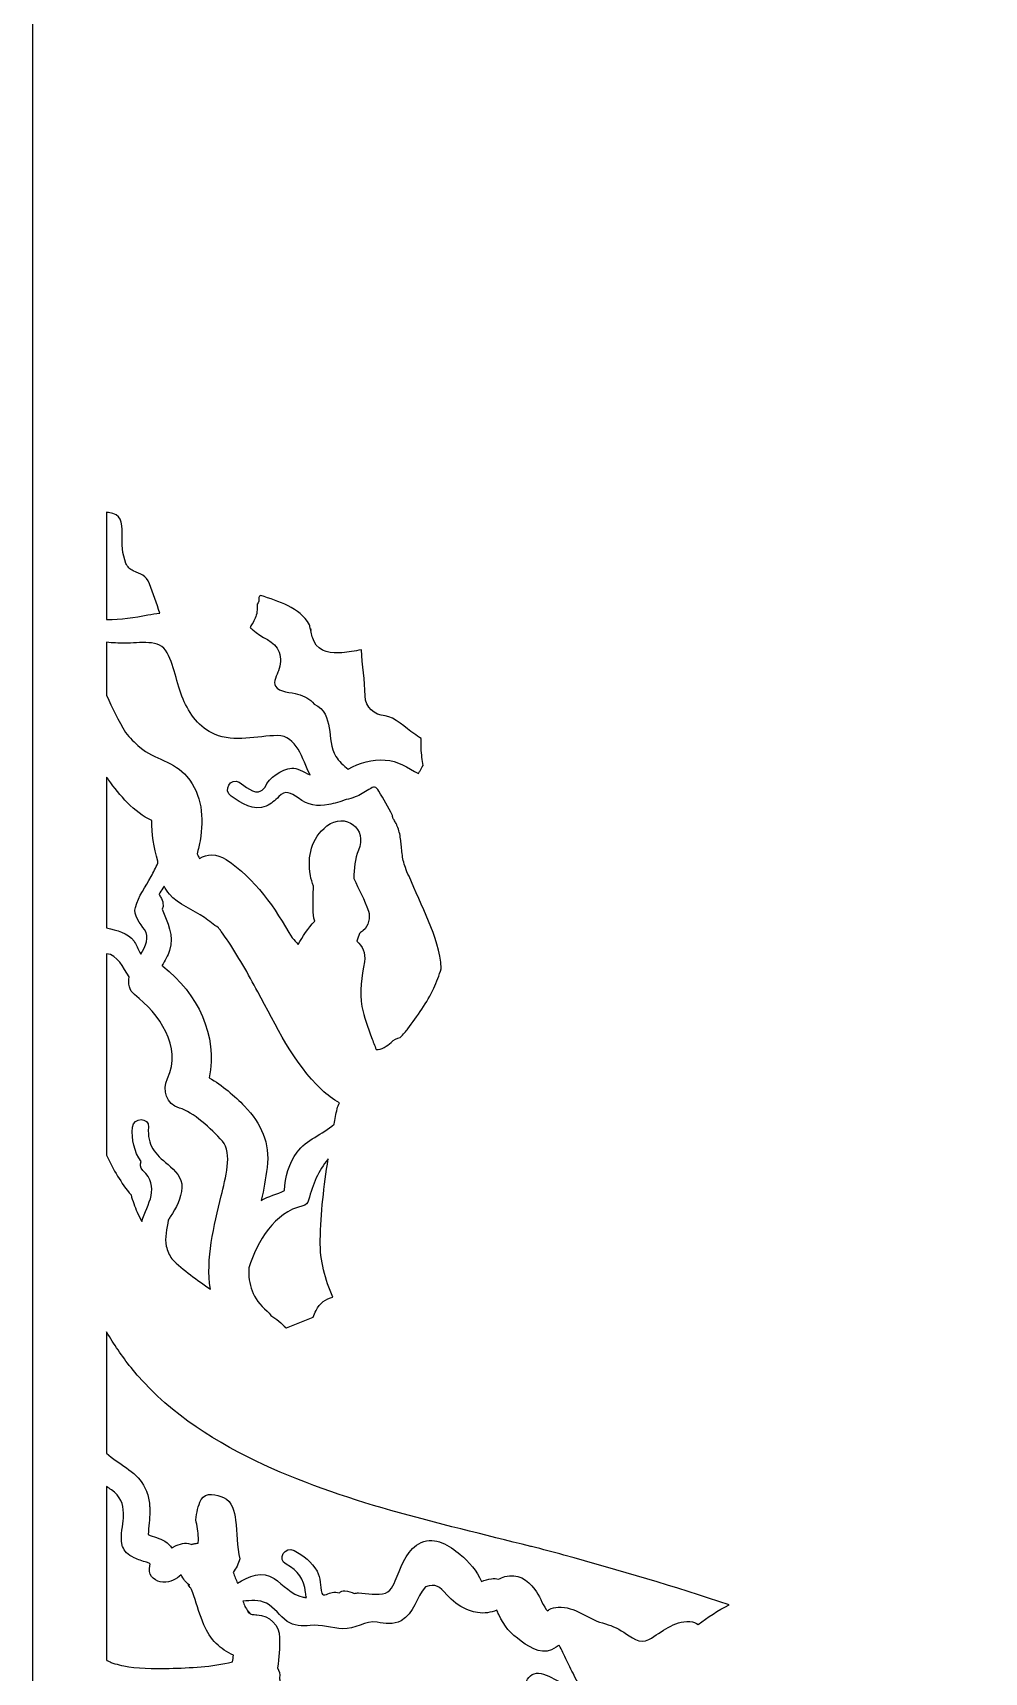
# Model space of a CAD drawing. Header units: centimetres. Extents: x -11 to 11, y -68 to 67.
# Drawn here: x -11.25 to -1.83, y 20.88 to 37.11 of the extents above; entities that cross this region are included whole.
import ezdxf

# ---------------------------------------------------------------- set-up
doc = ezdxf.new("R2010")
doc.units = ezdxf.units.CM
doc.header["$MEASUREMENT"] = 0
doc.layers.add('Layer 1', color=7, linetype='Continuous')

msp = doc.modelspace()

# ---------------------------------------------------------------- linework, layer by layer
at = {"layer": 'Layer 1', "color": 250}
for points, knots in [([(11.23119, 67.4996), (11.23119, 67.4996), (11.23119, 67.49999), (11.23119, 67.49999), (11.23119, 67.49999), (11.23119, 67.49999), (-11.25, 67.49999), (-11.25, 67.49999), (-11.25, 67.49999), (-11.25, 67.49999), (-11.25, 22.82991), (-11.25, 22.82991), (-11.25, 22.82991), (-11.25, 22.82991), (-11.25, 22.65116), (-11.25, 22.65116), (-11.25, 22.65116), (-11.25, 22.65116), (-11.25, 22.52506), (-11.25, 22.52506), (-11.25, 22.52506), (-11.25, 22.52506), (-11.25, 22.52284), (-11.25, 22.52284), (-11.25, 22.52284), (-11.25, 22.52284), (-11.25, 22.23765), (-11.25, 22.23765), (-11.25, 22.23765), (-11.25, 22.23765), (-11.25, 22.12359), (-11.25, 22.12359), (-11.25, 22.12359), (-11.25, 22.12359), (-11.25, -22.12435), (-11.25, -22.12435), (-11.25, -22.12435), (-11.25, -22.12435), (-11.25, -22.6495), (-11.25, -22.6495), (-11.25, -22.6495), (-11.25, -22.6495), (-11.25, -66.75004), (-11.25, -66.75004), (-11.25, -66.75004), (-11.25, -66.75004), (-11.25, -67.47622), (-11.25, -67.47622), (-11.25, -67.47622), (-11.25, -67.47622), (-11.25, -67.50001), (-11.25, -67.50001), (-11.25, -67.50001), (-11.25, -67.50001), (-5.83652, -67.5), (-5.83652, -67.5), (-5.83652, -67.5), (-5.83652, -67.5), (2.7491, -67.5), (2.7491, -67.5), (2.7491, -67.5), (2.7491, -67.5), (10.49996, -67.5), (10.49996, -67.5), (10.49996, -67.5), (10.49996, -67.5), (11.24998, -67.5), (11.24998, -67.5), (11.24998, -67.5), (11.24998, -67.5), (11.24998, -66.74999), (11.24998, -66.74999), (11.24998, -66.74999), (11.24998, -66.74999), (11.24998, -63.63576), (11.24998, -63.63576), (11.24998, -63.63576), (11.24998, -63.63576), (11.24998, -58.95271), (11.24998, -58.95271), (11.24998, -58.95271), (11.24998, -58.95271), (11.24998, -53.97423), (11.24998, -53.97423), (11.24998, -53.97423), (11.24998, -53.97423), (11.24998, -41.44171), (11.24998, -41.44171), (11.24998, -41.44171), (11.24998, -41.44171), (11.24998, -33.33805), (11.24998, -33.33805), (11.24998, -33.33805), (11.24998, -33.33805), (11.24998, -30.2047), (11.24998, -30.2047), (11.24998, -30.2047), (11.24998, -30.2047), (11.24998, -22.12427), (11.24998, -22.12427), (11.24998, -22.12427), (11.24998, -22.12427), (11.2499, -22.12428), (11.2499, -22.12428), (11.2499, -22.12428), (11.2499, -22.12428), (11.2499, -19.54332), (11.2499, -19.54332), (11.2499, -19.54332), (11.2499, -19.54332), (11.2499, -15.65183), (11.2499, -15.65183), (11.2499, -15.65183), (11.2499, -15.65183), (11.2499, -6.73389), (11.2499, -6.73389), (11.2499, -6.73389), (11.2499, -6.73389), (11.2499, -6.44555), (11.2499, -6.44555), (11.2499, -6.44555), (11.2499, -6.44555), (11.2499, 0.06511), (11.2499, 0.06511), (11.2499, 0.06511), (11.2499, 0.06511), (11.2499, 7.2826), (11.2499, 7.2826), (11.2499, 7.2826), (11.2499, 7.2826), (11.2499, 10.16764), (11.2499, 10.16764), (11.2499, 10.16764), (11.2499, 10.16764), (11.2499, 15.55805), (11.2499, 15.55805), (11.2499, 15.55805), (11.2499, 15.55805), (11.2499, 22.12395), (11.2499, 22.12395), (11.2499, 22.12395), (11.2499, 22.12395), (11.24998, 22.12395), (11.24998, 22.12395), (11.24998, 22.12395), (11.24998, 22.12395), (11.24998, 44.14271), (11.24998, 44.14271), (11.24998, 44.14271), (11.24998, 44.14271), (11.24998, 45.16697), (11.24998, 45.16697), (11.24998, 45.16697), (11.24998, 45.16697), (11.24998, 49.99241), (11.24998, 49.99241), (11.24998, 49.99241), (11.24998, 49.99241), (11.24998, 50.19312), (11.24998, 50.19312), (11.24998, 50.19312), (11.24998, 50.19312), (11.24998, 51.96308), (11.24998, 51.96308), (11.24998, 51.96308), (11.24998, 51.96308), (11.24998, 52.07288), (11.24998, 52.07288), (11.24998, 52.07288), (11.24998, 52.07288), (11.24998, 52.74908), (11.24998, 52.74908), (11.24998, 52.74908), (11.24998, 52.74908), (11.24998, 52.93143), (11.24998, 52.93143), (11.24998, 52.93143), (11.24998, 52.93143), (11.24998, 67.4996), (11.24998, 67.4996), (11.24998, 67.4996), (11.24998, 67.4996), (11.23119, 67.4996), (11.23119, 67.4996)], [0, 0, 0, 0, 0.0212766, 0.0212766, 0.0212766, 0.0212766, 0.04255319, 0.04255319, 0.04255319, 0.04255319, 0.06382979, 0.06382979, 0.06382979, 0.06382979, 0.08510638, 0.08510638, 0.08510638, 0.08510638, 0.10638298, 0.10638298, 0.10638298, 0.10638298, 0.12765957, 0.12765957, 0.12765957, 0.12765957, 0.14893617, 0.14893617, 0.14893617, 0.14893617, 0.17021277, 0.17021277, 0.17021277, 0.17021277, 0.19148936, 0.19148936, 0.19148936, 0.19148936, 0.21276596, 0.21276596, 0.21276596, 0.21276596, 0.23404255, 0.23404255, 0.23404255, 0.23404255, 0.25531915, 0.25531915, 0.25531915, 0.25531915, 0.27659574, 0.27659574, 0.27659574, 0.27659574, 0.29787234, 0.29787234, 0.29787234, 0.29787234, 0.31914894, 0.31914894, 0.31914894, 0.31914894, 0.34042553, 0.34042553, 0.34042553, 0.34042553, 0.36170213, 0.36170213, 0.36170213, 0.36170213, 0.38297872, 0.38297872, 0.38297872, 0.38297872, 0.40425532, 0.40425532, 0.40425532, 0.40425532, 0.42553191, 0.42553191, 0.42553191, 0.42553191, 0.44680851, 0.44680851, 0.44680851, 0.44680851, 0.46808511, 0.46808511, 0.46808511, 0.46808511, 0.4893617, 0.4893617, 0.4893617, 0.4893617, 0.5106383, 0.5106383, 0.5106383, 0.5106383, 0.53191489, 0.53191489, 0.53191489, 0.53191489, 0.55319149, 0.55319149, 0.55319149, 0.55319149, 0.57446809, 0.57446809, 0.57446809, 0.57446809, 0.59574468, 0.59574468, 0.59574468, 0.59574468, 0.61702128, 0.61702128, 0.61702128, 0.61702128, 0.63829787, 0.63829787, 0.63829787, 0.63829787, 0.65957447, 0.65957447, 0.65957447, 0.65957447, 0.68085106, 0.68085106, 0.68085106, 0.68085106, 0.70212766, 0.70212766, 0.70212766, 0.70212766, 0.72340426, 0.72340426, 0.72340426, 0.72340426, 0.74468085, 0.74468085, 0.74468085, 0.74468085, 0.76595745, 0.76595745, 0.76595745, 0.76595745, 0.78723404, 0.78723404, 0.78723404, 0.78723404, 0.80851064, 0.80851064, 0.80851064, 0.80851064, 0.82978723, 0.82978723, 0.82978723, 0.82978723, 0.85106383, 0.85106383, 0.85106383, 0.85106383, 0.87234043, 0.87234043, 0.87234043, 0.87234043, 0.89361702, 0.89361702, 0.89361702, 0.89361702, 0.91489362, 0.91489362, 0.91489362, 0.91489362, 0.93617021, 0.93617021, 0.93617021, 0.93617021, 0.95744681, 0.95744681, 0.95744681, 0.95744681, 1, 1, 1, 1]), ([(-10.32693, 31.85747), (-10.31262, 31.8227), (-10.28875, 31.79865), (-10.25478, 31.78291), (-10.25478, 31.78291), (-10.17755, 31.7469), (-10.1295, 31.74555), (-10.09391, 31.65448), (-10.09391, 31.65448), (-10.05748, 31.56135), (-10.0234, 31.4625), (-9.99302, 31.3637), (-9.99302, 31.3637), (-10.03202, 31.36169), (-10.07179, 31.35455), (-10.10997, 31.34663), (-10.10997, 31.34663), (-10.24112, 31.31951), (-10.38069, 31.3043), (-10.51473, 31.30152), (-10.51473, 31.30152), (-10.51616, 31.30147), (-10.51743, 31.3012), (-10.51875, 31.30115), (-10.51875, 31.30115), (-10.51875, 31.30115), (-10.51875, 32.36298), (-10.51875, 32.36298), (-10.51875, 32.36298), (-10.51338, 32.36145), (-10.50761, 32.36036), (-10.5015, 32.35988), (-10.5015, 32.35988), (-10.36968, 32.3494), (-10.36484, 32.26458), (-10.36582, 32.15223), (-10.36582, 32.15223), (-10.36669, 32.04869), (-10.36685, 31.9546), (-10.32693, 31.85747)], [0, 0, 0, 0, 0.09090909, 0.09090909, 0.09090909, 0.09090909, 0.18181818, 0.18181818, 0.18181818, 0.18181818, 0.27272727, 0.27272727, 0.27272727, 0.27272727, 0.36363636, 0.36363636, 0.36363636, 0.36363636, 0.45454545, 0.45454545, 0.45454545, 0.45454545, 0.54545455, 0.54545455, 0.54545455, 0.54545455, 0.63636364, 0.63636364, 0.63636364, 0.63636364, 0.72727273, 0.72727273, 0.72727273, 0.72727273, 0.81818182, 0.81818182, 0.81818182, 0.81818182, 1, 1, 1, 1]), ([(-9.01285, 31.52105), (-9.00756, 31.52962), (-9.00039, 31.5364), (-8.99073, 31.54036), (-8.99073, 31.54036), (-8.81753, 31.47736), (-8.60764, 31.42471), (-8.51086, 31.2504), (-8.51086, 31.2504), (-8.5043, 31.23857), (-8.49115, 31.15274), (-8.49856, 31.21211), (-8.49856, 31.21211), (-8.49173, 31.15745), (-8.48663, 31.13321), (-8.46353, 31.08241), (-8.46353, 31.08241), (-8.41667, 30.97933), (-8.28597, 30.96277), (-8.1882, 30.97279), (-8.1882, 30.97279), (-8.12481, 30.97935), (-8.06038, 30.98933), (-7.9959, 31.00237), (-7.9959, 31.00237), (-7.98762, 30.84978), (-7.96145, 30.69865), (-7.95851, 30.5457), (-7.95851, 30.5457), (-7.95629, 30.43071), (-7.8695, 30.35628), (-7.76007, 30.34726), (-7.76007, 30.34726), (-7.6713, 30.33996), (-7.54869, 30.2233), (-7.47514, 30.17163), (-7.47514, 30.17163), (-7.45154, 30.15507), (-7.42786, 30.13906), (-7.4045, 30.12258), (-7.4045, 30.12258), (-7.40336, 30.06061), (-7.40606, 29.99852), (-7.39582, 29.93732), (-7.39582, 29.93732), (-7.39119, 29.90983), (-7.38756, 29.88234), (-7.38484, 29.8549), (-7.38484, 29.8549), (-7.39511, 29.8377), (-7.40529, 29.82042), (-7.41537, 29.80312), (-7.41537, 29.80312), (-7.42048, 29.79434), (-7.42519, 29.78534), (-7.43024, 29.77645), (-7.43024, 29.77645), (-7.53679, 29.83225), (-7.63717, 29.90379), (-7.76152, 29.91025), (-7.76152, 29.91025), (-7.88336, 29.9166), (-8.01949, 29.88644), (-8.12564, 29.8196), (-8.12564, 29.8196), (-8.17157, 29.8518), (-8.22322, 29.903), (-8.24785, 29.94456), (-8.24785, 29.94456), (-8.34792, 30.11366), (-8.25544, 30.36419), (-8.46304, 30.46293), (-8.46304, 30.46293), (-8.50394, 30.51659), (-8.56136, 30.54437), (-8.6274, 30.56392), (-8.6274, 30.56392), (-8.6904, 30.58255), (-8.80827, 30.58104), (-8.84785, 30.64165), (-8.84785, 30.64165), (-8.87378, 30.68144), (-8.83097, 30.75804), (-8.817, 30.79476), (-8.817, 30.79476), (-8.79329, 30.85673), (-8.79112, 30.91605), (-8.81094, 30.97857), (-8.81094, 30.97857), (-8.84721, 31.09306), (-8.99432, 31.12089), (-9.06949, 31.19881), (-9.06949, 31.19881), (-9.07872, 31.20836), (-9.08867, 31.21469), (-9.09875, 31.2185), (-9.09875, 31.2185), (-9.09423, 31.23064), (-9.08745, 31.24387), (-9.07798, 31.25829), (-9.07798, 31.25829), (-9.052, 31.29777), (-9.03604, 31.33224), (-9.02991, 31.37984), (-9.02991, 31.37984), (-9.02756, 31.39818), (-9.02898, 31.42516), (-9.02798, 31.45204), (-9.02798, 31.45204), (-9.01414, 31.47139), (-9.00742, 31.49634), (-9.01285, 31.52105)], [0, 0, 0, 0, 0.03448276, 0.03448276, 0.03448276, 0.03448276, 0.06896552, 0.06896552, 0.06896552, 0.06896552, 0.10344828, 0.10344828, 0.10344828, 0.10344828, 0.13793103, 0.13793103, 0.13793103, 0.13793103, 0.17241379, 0.17241379, 0.17241379, 0.17241379, 0.20689655, 0.20689655, 0.20689655, 0.20689655, 0.24137931, 0.24137931, 0.24137931, 0.24137931, 0.27586207, 0.27586207, 0.27586207, 0.27586207, 0.31034483, 0.31034483, 0.31034483, 0.31034483, 0.34482759, 0.34482759, 0.34482759, 0.34482759, 0.37931034, 0.37931034, 0.37931034, 0.37931034, 0.4137931, 0.4137931, 0.4137931, 0.4137931, 0.44827586, 0.44827586, 0.44827586, 0.44827586, 0.48275862, 0.48275862, 0.48275862, 0.48275862, 0.51724138, 0.51724138, 0.51724138, 0.51724138, 0.55172414, 0.55172414, 0.55172414, 0.55172414, 0.5862069, 0.5862069, 0.5862069, 0.5862069, 0.62068966, 0.62068966, 0.62068966, 0.62068966, 0.65517241, 0.65517241, 0.65517241, 0.65517241, 0.68965517, 0.68965517, 0.68965517, 0.68965517, 0.72413793, 0.72413793, 0.72413793, 0.72413793, 0.75862069, 0.75862069, 0.75862069, 0.75862069, 0.79310345, 0.79310345, 0.79310345, 0.79310345, 0.82758621, 0.82758621, 0.82758621, 0.82758621, 0.86206897, 0.86206897, 0.86206897, 0.86206897, 0.89655172, 0.89655172, 0.89655172, 0.89655172, 0.93103448, 0.93103448, 0.93103448, 0.93103448, 1, 1, 1, 1]), ([(-10.36005, 31.06727), (-10.2348, 31.05915), (-10.01797, 31.11595), (-9.93709, 30.99753), (-9.93709, 30.99753), (-9.84507, 30.86299), (-9.82843, 30.66331), (-9.76209, 30.51387), (-9.76209, 30.51387), (-9.69737, 30.36793), (-9.603, 30.22878), (-9.45025, 30.1656), (-9.45025, 30.1656), (-9.24813, 30.08202), (-9.03485, 30.14972), (-8.82533, 30.15266), (-8.82533, 30.15266), (-8.6411, 30.15528), (-8.57853, 29.92054), (-8.50452, 29.76282), (-8.50452, 29.76282), (-8.56993, 29.79438), (-8.63861, 29.83455), (-8.68475, 29.82907), (-8.68475, 29.82907), (-8.78225, 29.81748), (-8.91684, 29.74247), (-8.94732, 29.64217), (-8.94732, 29.64217), (-8.96089, 29.62839), (-8.97489, 29.615), (-8.99166, 29.60404), (-8.99166, 29.60404), (-9.05217, 29.56462), (-9.15851, 29.66053), (-9.20473, 29.69003), (-9.20473, 29.69003), (-9.2913, 29.74528), (-9.37086, 29.60788), (-9.28487, 29.55292), (-9.28487, 29.55292), (-9.18147, 29.48693), (-9.065, 29.39613), (-8.93734, 29.45505), (-8.93734, 29.45505), (-8.88866, 29.47754), (-8.85146, 29.5104), (-8.81441, 29.54874), (-8.81441, 29.54874), (-8.74887, 29.61669), (-8.69336, 29.58554), (-8.62288, 29.5353), (-8.62288, 29.5353), (-8.52207, 29.46347), (-8.43955, 29.44426), (-8.31686, 29.46982), (-8.31686, 29.46982), (-8.26614, 29.48035), (-8.20148, 29.49488), (-8.14597, 29.52139), (-8.14597, 29.52139), (-8.11676, 29.52464), (-8.08705, 29.53187), (-8.0571, 29.54465), (-8.0571, 29.54465), (-8.00884, 29.56526), (-7.96542, 29.5904), (-7.9215, 29.61908), (-7.9215, 29.61908), (-7.87099, 29.6521), (-7.85311, 29.65154), (-7.82273, 29.60135), (-7.82273, 29.60135), (-7.77741, 29.52658), (-7.72849, 29.44493), (-7.688, 29.36267), (-7.688, 29.36267), (-7.68895, 29.34822), (-7.68464, 29.33261), (-7.67297, 29.31687), (-7.67297, 29.31687), (-7.66495, 29.30613), (-7.65813, 29.29459), (-7.65194, 29.28282), (-7.65194, 29.28282), (-7.64832, 29.27401), (-7.64458, 29.2652), (-7.6413, 29.25647), (-7.6413, 29.25647), (-7.63924, 29.25099), (-7.6367, 29.24615), (-7.63394, 29.2416), (-7.63394, 29.2416), (-7.61963, 29.20157), (-7.61174, 29.15807), (-7.60621, 29.11378), (-7.60621, 29.11378), (-7.60462, 29.09441), (-7.60253, 29.07512), (-7.59994, 29.05602), (-7.59994, 29.05602), (-7.59505, 29.00742), (-7.5906, 28.9595), (-7.58092, 28.91598), (-7.58092, 28.91598), (-7.57552, 28.89193), (-7.56825, 28.86904), (-7.55933, 28.84732), (-7.55933, 28.84732), (-7.55406, 28.81589), (-7.54099, 28.78699), (-7.52197, 28.76236), (-7.52197, 28.76236), (-7.40989, 28.46156), (-7.22812, 28.17657), (-7.20468, 27.84714), (-7.20468, 27.84714), (-7.20463, 27.84632), (-7.20447, 27.84553), (-7.20439, 27.84471), (-7.20439, 27.84471), (-7.22699, 27.77954), (-7.25011, 27.71469), (-7.27898, 27.65233), (-7.27898, 27.65233), (-7.34483, 27.50993), (-7.44427, 27.37499), (-7.5375, 27.2494), (-7.5375, 27.2494), (-7.55409, 27.22688), (-7.58049, 27.19619), (-7.61037, 27.16391), (-7.61037, 27.16391), (-7.6418, 27.15674), (-7.673, 27.141), (-7.70205, 27.11438), (-7.70205, 27.11438), (-7.73899, 27.08057), (-7.79558, 27.04135), (-7.84924, 27.04437), (-7.84924, 27.04437), (-7.86501, 27.0835), (-7.88006, 27.123), (-7.89422, 27.1628), (-7.89422, 27.1628), (-7.93028, 27.26403), (-7.97113, 27.36531), (-7.99185, 27.47088), (-7.99185, 27.47088), (-8.01974, 27.61278), (-7.98881, 27.77298), (-7.96571, 27.9135), (-7.96571, 27.9135), (-7.95169, 27.99872), (-7.98653, 28.07214), (-8.0413, 28.11726), (-8.0413, 28.11726), (-8.0309, 28.14242), (-8.02151, 28.16801), (-8.01392, 28.19359), (-8.01392, 28.19359), (-8.00016, 28.20444), (-7.98767, 28.21425), (-7.97701, 28.2228), (-7.97701, 28.2228), (-7.92661, 28.26347), (-7.90433, 28.35596), (-7.92595, 28.41595), (-7.92595, 28.41595), (-7.96609, 28.52686), (-8.02104, 28.63082), (-8.07118, 28.73731), (-8.07118, 28.73731), (-8.068, 28.831), (-8.06216, 28.93524), (-8.02535, 29.01705), (-8.02535, 29.01705), (-7.93055, 29.2275), (-8.15809, 29.40014), (-8.33698, 29.25753), (-8.33698, 29.25753), (-8.49388, 29.13249), (-8.5323, 28.95908), (-8.50047, 28.76874), (-8.50047, 28.76874), (-8.49425, 28.73154), (-8.48367, 28.69556), (-8.47065, 28.66034), (-8.47065, 28.66034), (-8.4738, 28.5844), (-8.47435, 28.50826), (-8.47451, 28.43222), (-8.47451, 28.43222), (-8.47456, 28.39669), (-8.47247, 28.35189), (-8.45853, 28.31488), (-8.45853, 28.31488), (-8.52343, 28.2426), (-8.57987, 28.16454), (-8.62046, 28.08305), (-8.62046, 28.08305), (-8.64054, 28.10533), (-8.66113, 28.12729), (-8.68206, 28.14914), (-8.68206, 28.14914), (-8.85139, 28.44561), (-9.04819, 28.73773), (-9.33524, 28.92527), (-9.33524, 28.92527), (-9.43168, 28.98827), (-9.52561, 28.98147), (-9.59916, 28.93696), (-9.59916, 28.93696), (-9.60757, 28.95069), (-9.61522, 28.96524), (-9.62199, 28.98072), (-9.62199, 28.98072), (-9.61403, 29.02745), (-9.59797, 29.0778), (-9.59283, 29.11164), (-9.59283, 29.11164), (-9.55775, 29.34516), (-9.56804, 29.55937), (-9.72385, 29.74794), (-9.72385, 29.74794), (-9.84458, 29.89402), (-10.04857, 29.9191), (-10.18835, 30.03687), (-10.18835, 30.03687), (-10.24166, 30.08177), (-10.28969, 30.13082), (-10.33234, 30.18358), (-10.33234, 30.18358), (-10.40169, 30.30248), (-10.46384, 30.42599), (-10.51884, 30.55138), (-10.51884, 30.55138), (-10.51884, 30.55138), (-10.51884, 31.07764), (-10.51884, 31.07764), (-10.51884, 31.07764), (-10.45895, 31.0679), (-10.39347, 31.06944), (-10.36005, 31.06727)], [0, 0, 0, 0, 0.01612903, 0.01612903, 0.01612903, 0.01612903, 0.03225806, 0.03225806, 0.03225806, 0.03225806, 0.0483871, 0.0483871, 0.0483871, 0.0483871, 0.06451613, 0.06451613, 0.06451613, 0.06451613, 0.08064516, 0.08064516, 0.08064516, 0.08064516, 0.09677419, 0.09677419, 0.09677419, 0.09677419, 0.11290323, 0.11290323, 0.11290323, 0.11290323, 0.12903226, 0.12903226, 0.12903226, 0.12903226, 0.14516129, 0.14516129, 0.14516129, 0.14516129, 0.16129032, 0.16129032, 0.16129032, 0.16129032, 0.17741935, 0.17741935, 0.17741935, 0.17741935, 0.19354839, 0.19354839, 0.19354839, 0.19354839, 0.20967742, 0.20967742, 0.20967742, 0.20967742, 0.22580645, 0.22580645, 0.22580645, 0.22580645, 0.24193548, 0.24193548, 0.24193548, 0.24193548, 0.25806452, 0.25806452, 0.25806452, 0.25806452, 0.27419355, 0.27419355, 0.27419355, 0.27419355, 0.29032258, 0.29032258, 0.29032258, 0.29032258, 0.30645161, 0.30645161, 0.30645161, 0.30645161, 0.32258065, 0.32258065, 0.32258065, 0.32258065, 0.33870968, 0.33870968, 0.33870968, 0.33870968, 0.35483871, 0.35483871, 0.35483871, 0.35483871, 0.37096774, 0.37096774, 0.37096774, 0.37096774, 0.38709677, 0.38709677, 0.38709677, 0.38709677, 0.40322581, 0.40322581, 0.40322581, 0.40322581, 0.41935484, 0.41935484, 0.41935484, 0.41935484, 0.43548387, 0.43548387, 0.43548387, 0.43548387, 0.4516129, 0.4516129, 0.4516129, 0.4516129, 0.46774194, 0.46774194, 0.46774194, 0.46774194, 0.48387097, 0.48387097, 0.48387097, 0.48387097, 0.5, 0.5, 0.5, 0.5, 0.51612903, 0.51612903, 0.51612903, 0.51612903, 0.53225806, 0.53225806, 0.53225806, 0.53225806, 0.5483871, 0.5483871, 0.5483871, 0.5483871, 0.56451613, 0.56451613, 0.56451613, 0.56451613, 0.58064516, 0.58064516, 0.58064516, 0.58064516, 0.59677419, 0.59677419, 0.59677419, 0.59677419, 0.61290323, 0.61290323, 0.61290323, 0.61290323, 0.62903226, 0.62903226, 0.62903226, 0.62903226, 0.64516129, 0.64516129, 0.64516129, 0.64516129, 0.66129032, 0.66129032, 0.66129032, 0.66129032, 0.67741935, 0.67741935, 0.67741935, 0.67741935, 0.69354839, 0.69354839, 0.69354839, 0.69354839, 0.70967742, 0.70967742, 0.70967742, 0.70967742, 0.72580645, 0.72580645, 0.72580645, 0.72580645, 0.74193548, 0.74193548, 0.74193548, 0.74193548, 0.75806452, 0.75806452, 0.75806452, 0.75806452, 0.77419355, 0.77419355, 0.77419355, 0.77419355, 0.79032258, 0.79032258, 0.79032258, 0.79032258, 0.80645161, 0.80645161, 0.80645161, 0.80645161, 0.82258065, 0.82258065, 0.82258065, 0.82258065, 0.83870968, 0.83870968, 0.83870968, 0.83870968, 0.85483871, 0.85483871, 0.85483871, 0.85483871, 0.87096774, 0.87096774, 0.87096774, 0.87096774, 0.88709677, 0.88709677, 0.88709677, 0.88709677, 0.90322581, 0.90322581, 0.90322581, 0.90322581, 0.91935484, 0.91935484, 0.91935484, 0.91935484, 0.93548387, 0.93548387, 0.93548387, 0.93548387, 0.9516129, 0.9516129, 0.9516129, 0.9516129, 0.96774194, 0.96774194, 0.96774194, 0.96774194, 1, 1, 1, 1]), ([(-10.14317, 28.23128), (-10.09102, 28.15696), (-10.13282, 28.06771), (-10.18024, 27.98784), (-10.18024, 27.98784), (-10.20471, 28.03316), (-10.23326, 28.0991), (-10.24686, 28.11645), (-10.24686, 28.11645), (-10.31372, 28.20196), (-10.41794, 28.2258), (-10.51867, 28.24935), (-10.51867, 28.24935), (-10.51867, 28.24935), (-10.51867, 29.74213), (-10.51867, 29.74213), (-10.51867, 29.74213), (-10.51153, 29.732), (-10.50478, 29.72152), (-10.49745, 29.71149), (-10.49745, 29.71149), (-10.39196, 29.56602), (-10.24834, 29.38954), (-10.07152, 29.31308), (-10.07152, 29.31308), (-10.07139, 29.1832), (-10.05308, 29.04154), (-10.01151, 28.91081), (-10.01151, 28.91081), (-10.01146, 28.90345), (-10.01095, 28.89618), (-10.01066, 28.88893), (-10.01066, 28.88893), (-10.03249, 28.84459), (-10.05387, 28.8), (-10.07778, 28.75661), (-10.07778, 28.75661), (-10.13382, 28.65504), (-10.20176, 28.56492), (-10.23396, 28.45186), (-10.23396, 28.45186), (-10.25583, 28.3754), (-10.18307, 28.28822), (-10.14317, 28.23128)], [0, 0, 0, 0, 0.08333333, 0.08333333, 0.08333333, 0.08333333, 0.16666667, 0.16666667, 0.16666667, 0.16666667, 0.25, 0.25, 0.25, 0.25, 0.33333333, 0.33333333, 0.33333333, 0.33333333, 0.41666667, 0.41666667, 0.41666667, 0.41666667, 0.5, 0.5, 0.5, 0.5, 0.58333333, 0.58333333, 0.58333333, 0.58333333, 0.66666667, 0.66666667, 0.66666667, 0.66666667, 0.75, 0.75, 0.75, 0.75, 0.83333333, 0.83333333, 0.83333333, 0.83333333, 1, 1, 1, 1]), ([(-8.63275, 26.02672), (-8.71067, 25.91927), (-8.75448, 25.78195), (-8.75618, 25.64815), (-8.75618, 25.64815), (-8.83148, 25.61381), (-8.91437, 25.59081), (-8.98684, 25.55084), (-8.98684, 25.55084), (-8.9635, 25.65858), (-8.94255, 25.76674), (-8.92956, 25.87638), (-8.92956, 25.87638), (-8.90067, 26.12003), (-8.98642, 26.31247), (-9.15295, 26.48384), (-9.15295, 26.48384), (-9.25145, 26.58518), (-9.37237, 26.68995), (-9.50339, 26.76522), (-9.50339, 26.76522), (-9.41465, 27.18167), (-9.61639, 27.60048), (-9.96136, 27.86835), (-9.96136, 27.86835), (-9.96464, 27.87089), (-9.96805, 27.87311), (-9.97141, 27.87549), (-9.97141, 27.87549), (-9.9418, 27.92396), (-9.91318, 27.97291), (-9.89577, 28.02601), (-9.89577, 28.02601), (-9.8478, 28.17272), (-9.91752, 28.30104), (-9.96819, 28.43408), (-9.96819, 28.43408), (-9.96226, 28.44509), (-9.95872, 28.45734), (-9.95909, 28.47046), (-9.95909, 28.47046), (-9.9598, 28.49583), (-9.96533, 28.5156), (-9.97573, 28.5383), (-9.97573, 28.5383), (-9.98176, 28.55153), (-9.98975, 28.56375), (-9.99637, 28.57661), (-9.99637, 28.57661), (-9.9974, 28.57862), (-9.99888, 28.58026), (-10.0001, 28.58209), (-10.0001, 28.58209), (-9.98698, 28.60212), (-9.97388, 28.62167), (-9.96208, 28.64072), (-9.96208, 28.64072), (-9.95808, 28.64723), (-9.95441, 28.65395), (-9.95049, 28.66062), (-9.95049, 28.66062), (-9.9357, 28.63379), (-9.91784, 28.60739), (-9.89638, 28.5814), (-9.89638, 28.5814), (-9.81203, 28.47922), (-9.65693, 28.42633), (-9.55083, 28.35023), (-9.55083, 28.35023), (-9.50397, 28.3166), (-9.45743, 28.28252), (-9.41137, 28.24797), (-9.41137, 28.24797), (-9.40584, 28.24125), (-9.40018, 28.23463), (-9.3947, 28.22791), (-9.3947, 28.22791), (-9.39383, 28.22683), (-9.39327, 28.22616), (-9.39248, 28.22516), (-9.39248, 28.22516), (-9.39036, 28.22228), (-9.38777, 28.21876), (-9.38412, 28.21378), (-9.38412, 28.21378), (-9.36592, 28.18933), (-9.34856, 28.16438), (-9.33128, 28.13933), (-9.33128, 28.13933), (-9.21603, 27.9724), (-9.11834, 27.79352), (-9.02166, 27.61543), (-9.02166, 27.61543), (-8.84068, 27.28203), (-8.66937, 26.90976), (-8.38888, 26.64594), (-8.38888, 26.64594), (-8.33446, 26.59469), (-8.27606, 26.55109), (-8.21381, 26.516), (-8.21381, 26.516), (-8.22331, 26.49777), (-8.23074, 26.47806), (-8.23492, 26.457), (-8.23492, 26.457), (-8.24794, 26.40646), (-8.25844, 26.35603), (-8.26707, 26.30568), (-8.26707, 26.30568), (-8.38102, 26.20282), (-8.54078, 26.15348), (-8.63275, 26.02672)], [0, 0, 0, 0, 0.03448276, 0.03448276, 0.03448276, 0.03448276, 0.06896552, 0.06896552, 0.06896552, 0.06896552, 0.10344828, 0.10344828, 0.10344828, 0.10344828, 0.13793103, 0.13793103, 0.13793103, 0.13793103, 0.17241379, 0.17241379, 0.17241379, 0.17241379, 0.20689655, 0.20689655, 0.20689655, 0.20689655, 0.24137931, 0.24137931, 0.24137931, 0.24137931, 0.27586207, 0.27586207, 0.27586207, 0.27586207, 0.31034483, 0.31034483, 0.31034483, 0.31034483, 0.34482759, 0.34482759, 0.34482759, 0.34482759, 0.37931034, 0.37931034, 0.37931034, 0.37931034, 0.4137931, 0.4137931, 0.4137931, 0.4137931, 0.44827586, 0.44827586, 0.44827586, 0.44827586, 0.48275862, 0.48275862, 0.48275862, 0.48275862, 0.51724138, 0.51724138, 0.51724138, 0.51724138, 0.55172414, 0.55172414, 0.55172414, 0.55172414, 0.5862069, 0.5862069, 0.5862069, 0.5862069, 0.62068966, 0.62068966, 0.62068966, 0.62068966, 0.65517241, 0.65517241, 0.65517241, 0.65517241, 0.68965517, 0.68965517, 0.68965517, 0.68965517, 0.72413793, 0.72413793, 0.72413793, 0.72413793, 0.75862069, 0.75862069, 0.75862069, 0.75862069, 0.79310345, 0.79310345, 0.79310345, 0.79310345, 0.82758621, 0.82758621, 0.82758621, 0.82758621, 0.86206897, 0.86206897, 0.86206897, 0.86206897, 0.89655172, 0.89655172, 0.89655172, 0.89655172, 0.93103448, 0.93103448, 0.93103448, 0.93103448, 1, 1, 1, 1]), ([(-9.49169, 24.67335), (-9.62327, 24.76064), (-9.75543, 24.85948), (-9.87396, 24.97135), (-9.87396, 24.97135), (-9.89658, 25.01106), (-9.9164, 25.05218), (-9.92815, 25.09758), (-9.92815, 25.09758), (-9.94924, 25.17926), (-9.9187, 25.27181), (-9.90884, 25.35679), (-9.90884, 25.35679), (-9.90207, 25.36721), (-9.89529, 25.37759), (-9.88857, 25.38801), (-9.88857, 25.38801), (-9.82983, 25.47929), (-9.78086, 25.56906), (-9.77387, 25.6791), (-9.77387, 25.6791), (-9.76781, 25.77393), (-9.84388, 25.85111), (-9.91071, 25.90585), (-9.91071, 25.90585), (-10.03864, 26.0107), (-10.11843, 26.09503), (-10.1046, 26.27441), (-10.1046, 26.27441), (-10.09672, 26.37657), (-10.25552, 26.3758), (-10.26335, 26.27441), (-10.26335, 26.27441), (-10.27269, 26.15328), (-10.24782, 26.03369), (-10.1763, 25.93532), (-10.1763, 25.93532), (-10.19077, 25.90854), (-10.19011, 25.87507), (-10.16072, 25.84788), (-10.16072, 25.84788), (-9.98292, 25.6841), (-10.11455, 25.51667), (-10.17077, 25.3429), (-10.17077, 25.3429), (-10.18704, 25.3723), (-10.2022, 25.4023), (-10.2157, 25.43312), (-10.2157, 25.43312), (-10.24076, 25.4903), (-10.261, 25.54755), (-10.2773, 25.60481), (-10.2773, 25.60481), (-10.37522, 25.72176), (-10.45402, 25.85532), (-10.51873, 25.99788), (-10.51873, 25.99788), (-10.51873, 25.99788), (-10.51873, 27.99326), (-10.51873, 27.99326), (-10.51873, 27.99326), (-10.41123, 27.98122), (-10.35479, 27.85967), (-10.29542, 27.7631), (-10.29542, 27.7631), (-10.30849, 27.69886), (-10.29457, 27.62859), (-10.24195, 27.58771), (-10.24195, 27.58771), (-9.99837, 27.39861), (-9.76885, 27.07378), (-9.91585, 26.75668), (-9.91585, 26.75668), (-9.96975, 26.64032), (-9.92871, 26.50384), (-9.79726, 26.46514), (-9.79726, 26.46514), (-9.66481, 26.42611), (-9.48111, 26.2616), (-9.37231, 26.13684), (-9.37231, 26.13684), (-9.26902, 26.01839), (-9.34225, 25.76843), (-9.38385, 25.59545), (-9.38385, 25.59545), (-9.45462, 25.30088), (-9.53889, 24.96944), (-9.49169, 24.67335)], [0, 0, 0, 0, 0.04347826, 0.04347826, 0.04347826, 0.04347826, 0.08695652, 0.08695652, 0.08695652, 0.08695652, 0.13043478, 0.13043478, 0.13043478, 0.13043478, 0.17391304, 0.17391304, 0.17391304, 0.17391304, 0.2173913, 0.2173913, 0.2173913, 0.2173913, 0.26086957, 0.26086957, 0.26086957, 0.26086957, 0.30434783, 0.30434783, 0.30434783, 0.30434783, 0.34782609, 0.34782609, 0.34782609, 0.34782609, 0.39130435, 0.39130435, 0.39130435, 0.39130435, 0.43478261, 0.43478261, 0.43478261, 0.43478261, 0.47826087, 0.47826087, 0.47826087, 0.47826087, 0.52173913, 0.52173913, 0.52173913, 0.52173913, 0.56521739, 0.56521739, 0.56521739, 0.56521739, 0.60869565, 0.60869565, 0.60869565, 0.60869565, 0.65217391, 0.65217391, 0.65217391, 0.65217391, 0.69565217, 0.69565217, 0.69565217, 0.69565217, 0.73913043, 0.73913043, 0.73913043, 0.73913043, 0.7826087, 0.7826087, 0.7826087, 0.7826087, 0.82608696, 0.82608696, 0.82608696, 0.82608696, 0.86956522, 0.86956522, 0.86956522, 0.86956522, 0.91304348, 0.91304348, 0.91304348, 0.91304348, 1, 1, 1, 1]), ([(-8.27818, 24.59185), (-8.34613, 24.57807), (-8.40775, 24.53639), (-8.44508, 24.4594), (-8.44508, 24.4594), (-8.45521, 24.43852), (-8.46487, 24.41749), (-8.47437, 24.39635), (-8.47437, 24.39635), (-8.56237, 24.36068), (-8.64955, 24.32266), (-8.7375, 24.28808), (-8.7375, 24.28808), (-8.73869, 24.28874), (-8.73983, 24.28948), (-8.74102, 24.29009), (-8.74102, 24.29009), (-8.78992, 24.33396), (-8.83503, 24.38203), (-8.89289, 24.4104), (-8.89289, 24.4104), (-8.90199, 24.42725), (-8.914, 24.44255), (-8.92951, 24.4553), (-8.92951, 24.4553), (-9.07691, 24.57669), (-9.11646, 24.72163), (-9.11123, 24.88318), (-9.11123, 24.88318), (-9.02164, 25.14887), (-8.86165, 25.43163), (-8.57534, 25.4967), (-8.57534, 25.4967), (-8.54856, 25.50276), (-8.52719, 25.52639), (-8.51986, 25.55213), (-8.51986, 25.55213), (-8.47395, 25.7148), (-8.42411, 25.8446), (-8.32484, 25.96128), (-8.32484, 25.96128), (-8.36728, 25.69437), (-8.39779, 25.4255), (-8.40332, 25.15584), (-8.40332, 25.15584), (-8.40748, 24.951), (-8.35435, 24.76783), (-8.27818, 24.59185)], [0, 0, 0, 0, 0.07692308, 0.07692308, 0.07692308, 0.07692308, 0.15384615, 0.15384615, 0.15384615, 0.15384615, 0.23076923, 0.23076923, 0.23076923, 0.23076923, 0.30769231, 0.30769231, 0.30769231, 0.30769231, 0.38461538, 0.38461538, 0.38461538, 0.38461538, 0.46153846, 0.46153846, 0.46153846, 0.46153846, 0.53846154, 0.53846154, 0.53846154, 0.53846154, 0.61538462, 0.61538462, 0.61538462, 0.61538462, 0.69230769, 0.69230769, 0.69230769, 0.69230769, 0.76923077, 0.76923077, 0.76923077, 0.76923077, 0.84615385, 0.84615385, 0.84615385, 0.84615385, 1, 1, 1, 1]), ([(-9.242, 22.38444), (-9.2534, 22.4721), (-9.27129, 22.56938), (-9.36196, 22.60994), (-9.36196, 22.60994), (-9.42393, 22.63769), (-9.53915, 22.66839), (-9.58265, 22.5883), (-9.58265, 22.5883), (-9.61615, 22.5267), (-9.62564, 22.45797), (-9.63525, 22.38944), (-9.63525, 22.38944), (-9.62316, 22.32911), (-9.6126, 22.27064), (-9.6103, 22.21042), (-9.6103, 22.21042), (-9.60927, 22.18309), (-9.61041, 22.17153), (-9.61358, 22.15875), (-9.61358, 22.15875), (-9.61654, 22.15936), (-9.62517, 22.157), (-9.64549, 22.15301), (-9.64549, 22.15301), (-9.65597, 22.151), (-9.66544, 22.14804), (-9.67478, 22.14489), (-9.67478, 22.14489), (-9.6783, 22.14629), (-9.68171, 22.14783), (-9.68526, 22.14896), (-9.68526, 22.14896), (-9.7436, 22.16738), (-9.79541, 22.15026), (-9.84832, 22.12536), (-9.84832, 22.12536), (-9.85565, 22.12189), (-9.86353, 22.11583), (-9.87166, 22.1084), (-9.87166, 22.1084), (-9.88894, 22.13488), (-9.91196, 22.15801), (-9.94177, 22.17592), (-9.94177, 22.17592), (-9.99405, 22.20733), (-10.05321, 22.22005), (-10.10822, 22.24249), (-10.10822, 22.24249), (-10.10145, 22.32078), (-10.09134, 22.39603), (-10.09115, 22.47027), (-10.09115, 22.47027), (-10.09115, 22.47321), (-10.09115, 22.47612), (-10.09118, 22.47905), (-10.09118, 22.47905), (-10.09121, 22.48416), (-10.09129, 22.48934), (-10.09144, 22.49445), (-10.09144, 22.49445), (-10.09163, 22.5004), (-10.09192, 22.50633), (-10.09221, 22.51228), (-10.09221, 22.51228), (-10.09237, 22.51503), (-10.09247, 22.5177), (-10.09266, 22.52046), (-10.09266, 22.52046), (-10.09552, 22.56401), (-10.10282, 22.60743), (-10.11743, 22.65111), (-10.11743, 22.65111), (-10.11743, 22.65111), (-10.11827, 22.65111), (-10.11827, 22.65111), (-10.11827, 22.65111), (-10.12727, 22.67757), (-10.13864, 22.70408), (-10.15359, 22.7308), (-10.15359, 22.7308), (-10.23524, 22.87685), (-10.40153, 22.93807), (-10.51874, 23.0483), (-10.51874, 23.0483), (-10.51874, 23.0483), (-10.51874, 24.24819), (-10.51874, 24.24819), (-10.51874, 24.24819), (-10.44773, 24.12773), (-10.36769, 24.01044), (-10.27731, 23.89635), (-10.27731, 23.89635), (-9.95801, 23.49342), (-9.50309, 23.19367), (-9.04403, 22.97287), (-9.04403, 22.97287), (-8.18017, 22.55734), (-7.24148, 22.36195), (-6.31872, 22.1239), (-6.31872, 22.1239), (-6.31872, 22.1239), (-6.31029, 22.1239), (-6.31029, 22.1239), (-6.31029, 22.1239), (-6.2039, 22.09641), (-6.0977, 22.06842), (-5.99186, 22.03939), (-5.99186, 22.03939), (-5.44214, 21.8885), (-4.89429, 21.7294), (-4.35433, 21.54597), (-4.35433, 21.54597), (-4.46519, 21.4903), (-4.56661, 21.42471), (-4.66027, 21.3514), (-4.66027, 21.3514), (-4.68173, 21.36913), (-4.70938, 21.38074), (-4.74232, 21.38193), (-4.74232, 21.38193), (-4.90774, 21.38788), (-5.01558, 21.28131), (-5.14898, 21.20241), (-5.14898, 21.20241), (-5.23394, 21.15214), (-5.3313, 21.23109), (-5.39869, 21.2757), (-5.39869, 21.2757), (-5.46322, 21.31832), (-5.53363, 21.34701), (-5.60798, 21.36743), (-5.60798, 21.36743), (-5.76358, 21.41005), (-5.87743, 21.53237), (-6.04753, 21.52308), (-6.04753, 21.52308), (-6.0764, 21.52147), (-6.11037, 21.51445), (-6.13561, 21.49948), (-6.13561, 21.49948), (-6.14175, 21.49599), (-6.14754, 21.49191), (-6.15363, 21.48821), (-6.15363, 21.48821), (-6.15641, 21.49154), (-6.15993, 21.4952), (-6.16482, 21.49943), (-6.16482, 21.49943), (-6.20832, 21.56412), (-6.23208, 21.63699), (-6.27893, 21.7003), (-6.27893, 21.7003), (-6.35135, 21.79817), (-6.45236, 21.8599), (-6.57585, 21.82696), (-6.57585, 21.82696), (-6.59815, 21.82101), (-6.61832, 21.81151), (-6.63763, 21.80082), (-6.63763, 21.80082), (-6.66054, 21.80611), (-6.6843, 21.80818), (-6.70909, 21.80577), (-6.70909, 21.80577), (-6.74275, 21.80241), (-6.77447, 21.79024), (-6.80585, 21.77823), (-6.80585, 21.77823), (-6.85271, 21.88256), (-6.92941, 21.9728), (-7.01834, 22.04551), (-7.01834, 22.04551), (-7.12722, 22.13444), (-7.26078, 22.22498), (-7.40413, 22.16388), (-7.40413, 22.16388), (-7.53679, 22.10731), (-7.58878, 21.95242), (-7.64157, 21.83048), (-7.64157, 21.83048), (-7.66565, 21.77481), (-7.69446, 21.68604), (-7.7568, 21.66403), (-7.7568, 21.66403), (-7.83628, 21.63596), (-7.94071, 21.66197), (-8.02305, 21.66427), (-8.02305, 21.66427), (-8.03898, 21.66472), (-8.05337, 21.66276), (-8.06634, 21.65898), (-8.06634, 21.65898), (-8.09489, 21.67165), (-8.125, 21.6821), (-8.15984, 21.68623), (-8.15984, 21.68623), (-8.18159, 21.68882), (-8.19998, 21.68038), (-8.21344, 21.66654), (-8.21344, 21.66654), (-8.23728, 21.67292), (-8.26244, 21.67524), (-8.28676, 21.67016), (-8.28676, 21.67016), (-8.31184, 21.66495), (-8.37603, 21.62317), (-8.38788, 21.66214), (-8.38788, 21.66214), (-8.40963, 21.73384), (-8.39481, 21.81213), (-8.43543, 21.87939), (-8.43543, 21.87939), (-8.4906, 21.9707), (-8.56902, 22.03502), (-8.6621, 22.0855), (-8.6621, 22.0855), (-8.75211, 22.13426), (-8.83231, 21.99721), (-8.74224, 21.94839), (-8.74224, 21.94839), (-8.61696, 21.88052), (-8.56756, 21.80586), (-8.5492, 21.66891), (-8.5492, 21.66891), (-8.54679, 21.65097), (-8.54354, 21.63401), (-8.53912, 21.61795), (-8.53912, 21.61795), (-8.55018, 21.61962), (-8.56124, 21.62144), (-8.57227, 21.62369), (-8.57227, 21.62369), (-8.69215, 21.64801), (-8.76584, 21.74246), (-8.86135, 21.80908), (-8.86135, 21.80908), (-8.97364, 21.88737), (-9.11657, 21.82802), (-9.22412, 21.76003), (-9.22412, 21.76003), (-9.23708, 21.7972), (-9.25074, 21.83364), (-9.26653, 21.86835), (-9.26653, 21.86835), (-9.23642, 21.90759), (-9.21509, 21.95262), (-9.19999, 22.00101), (-9.19999, 22.00101), (-9.23039, 22.12033), (-9.22644, 22.26455), (-9.242, 22.38444)], [0, 0, 0, 0, 0.015625, 0.015625, 0.015625, 0.015625, 0.03125, 0.03125, 0.03125, 0.03125, 0.046875, 0.046875, 0.046875, 0.046875, 0.0625, 0.0625, 0.0625, 0.0625, 0.078125, 0.078125, 0.078125, 0.078125, 0.09375, 0.09375, 0.09375, 0.09375, 0.109375, 0.109375, 0.109375, 0.109375, 0.125, 0.125, 0.125, 0.125, 0.140625, 0.140625, 0.140625, 0.140625, 0.15625, 0.15625, 0.15625, 0.15625, 0.171875, 0.171875, 0.171875, 0.171875, 0.1875, 0.1875, 0.1875, 0.1875, 0.203125, 0.203125, 0.203125, 0.203125, 0.21875, 0.21875, 0.21875, 0.21875, 0.234375, 0.234375, 0.234375, 0.234375, 0.25, 0.25, 0.25, 0.25, 0.265625, 0.265625, 0.265625, 0.265625, 0.28125, 0.28125, 0.28125, 0.28125, 0.296875, 0.296875, 0.296875, 0.296875, 0.3125, 0.3125, 0.3125, 0.3125, 0.328125, 0.328125, 0.328125, 0.328125, 0.34375, 0.34375, 0.34375, 0.34375, 0.359375, 0.359375, 0.359375, 0.359375, 0.375, 0.375, 0.375, 0.375, 0.390625, 0.390625, 0.390625, 0.390625, 0.40625, 0.40625, 0.40625, 0.40625, 0.421875, 0.421875, 0.421875, 0.421875, 0.4375, 0.4375, 0.4375, 0.4375, 0.453125, 0.453125, 0.453125, 0.453125, 0.46875, 0.46875, 0.46875, 0.46875, 0.484375, 0.484375, 0.484375, 0.484375, 0.5, 0.5, 0.5, 0.5, 0.515625, 0.515625, 0.515625, 0.515625, 0.53125, 0.53125, 0.53125, 0.53125, 0.546875, 0.546875, 0.546875, 0.546875, 0.5625, 0.5625, 0.5625, 0.5625, 0.578125, 0.578125, 0.578125, 0.578125, 0.59375, 0.59375, 0.59375, 0.59375, 0.609375, 0.609375, 0.609375, 0.609375, 0.625, 0.625, 0.625, 0.625, 0.640625, 0.640625, 0.640625, 0.640625, 0.65625, 0.65625, 0.65625, 0.65625, 0.671875, 0.671875, 0.671875, 0.671875, 0.6875, 0.6875, 0.6875, 0.6875, 0.703125, 0.703125, 0.703125, 0.703125, 0.71875, 0.71875, 0.71875, 0.71875, 0.734375, 0.734375, 0.734375, 0.734375, 0.75, 0.75, 0.75, 0.75, 0.765625, 0.765625, 0.765625, 0.765625, 0.78125, 0.78125, 0.78125, 0.78125, 0.796875, 0.796875, 0.796875, 0.796875, 0.8125, 0.8125, 0.8125, 0.8125, 0.828125, 0.828125, 0.828125, 0.828125, 0.84375, 0.84375, 0.84375, 0.84375, 0.859375, 0.859375, 0.859375, 0.859375, 0.875, 0.875, 0.875, 0.875, 0.890625, 0.890625, 0.890625, 0.890625, 0.90625, 0.90625, 0.90625, 0.90625, 0.921875, 0.921875, 0.921875, 0.921875, 0.9375, 0.9375, 0.9375, 0.9375, 0.953125, 0.953125, 0.953125, 0.953125, 0.96875, 0.96875, 0.96875, 0.96875, 1, 1, 1, 1]), ([(-10.51875, 22.23764), (-10.51875, 22.23764), (-10.51875, 22.52283), (-10.51875, 22.52283), (-10.51875, 22.52283), (-10.51875, 22.52283), (-10.51875, 22.52505), (-10.51875, 22.52505), (-10.51875, 22.52505), (-10.51875, 22.52505), (-10.51875, 22.65115), (-10.51875, 22.65115), (-10.51875, 22.65115), (-10.51875, 22.65115), (-10.51875, 22.71822), (-10.51875, 22.71822), (-10.51875, 22.71822), (-10.5028, 22.70737), (-10.48692, 22.69647), (-10.47112, 22.68536), (-10.47112, 22.68536), (-10.38045, 22.62154), (-10.35333, 22.54375), (-10.35177, 22.45369), (-10.35177, 22.45369), (-10.35174, 22.45033), (-10.35174, 22.44697), (-10.35177, 22.44361), (-10.35177, 22.44361), (-10.35177, 22.44025), (-10.35182, 22.43689), (-10.3519, 22.43353), (-10.3519, 22.43353), (-10.35285, 22.39776), (-10.35714, 22.36016), (-10.3627, 22.32074), (-10.3627, 22.32074), (-10.36947, 22.27282), (-10.37439, 22.23007), (-10.37275, 22.19162), (-10.37275, 22.19162), (-10.37267, 22.18953), (-10.37254, 22.18744), (-10.37243, 22.18535), (-10.37243, 22.18535), (-10.37214, 22.18117), (-10.37182, 22.17702), (-10.37135, 22.17291), (-10.37135, 22.17291), (-10.37093, 22.1687), (-10.3704, 22.16452), (-10.36976, 22.1604), (-10.36976, 22.1604), (-10.3695, 22.15884), (-10.3692, 22.15733), (-10.36894, 22.1558), (-10.36894, 22.1558), (-10.36703, 22.14479), (-10.36457, 22.13408), (-10.36095, 22.12386), (-10.36095, 22.12386), (-10.36095, 22.12386), (-10.36024, 22.12387), (-10.36024, 22.12387), (-10.36024, 22.12387), (-10.34397, 22.07982), (-10.31007, 22.04296), (-10.24615, 22.01216), (-10.24615, 22.01216), (-10.20654, 21.99308), (-10.16429, 21.98046), (-10.12232, 21.96779), (-10.12232, 21.96779), (-10.07485, 21.95353), (-10.08978, 21.95734), (-10.09565, 21.90223), (-10.09565, 21.90223), (-10.10351, 21.82894), (-10.02948, 21.77176), (-9.96336, 21.76994), (-9.96336, 21.76994), (-9.87901, 21.76759), (-9.8316, 21.8015), (-9.78003, 21.84424), (-9.78003, 21.84424), (-9.76193, 21.80394), (-9.73447, 21.76778), (-9.6992, 21.74193), (-9.6992, 21.74193), (-9.71346, 21.75291), (-9.71605, 21.75392), (-9.7073, 21.74529), (-9.7073, 21.74529), (-9.71503, 21.75108), (-9.68727, 21.71608), (-9.68465, 21.7114), (-9.68465, 21.7114), (-9.67475, 21.69396), (-9.6697, 21.6805), (-9.65473, 21.63602), (-9.65473, 21.63602), (-9.62221, 21.53953), (-9.59544, 21.4429), (-9.55525, 21.34892), (-9.55525, 21.34892), (-9.49373, 21.20501), (-9.39184, 21.1032), (-9.26259, 21.04714), (-9.26259, 21.04714), (-9.26502, 21.02563), (-9.26836, 21.00404), (-9.27267, 20.98245), (-9.27267, 20.98245), (-9.47727, 20.93123), (-9.6892, 20.92411), (-9.90029, 20.91712), (-9.90029, 20.91712), (-10.05502, 20.91196), (-10.22372, 20.91768), (-10.3491, 20.94218), (-10.3491, 20.94218), (-10.37865, 20.94797), (-10.40778, 20.95578), (-10.43676, 20.96414), (-10.43676, 20.96414), (-10.45017, 20.96816), (-10.46351, 20.97255), (-10.47669, 20.97742), (-10.47669, 20.97742), (-10.47788, 20.97784), (-10.47865, 20.97803), (-10.47973, 20.97845), (-10.47973, 20.97845), (-10.48227, 20.98006), (-10.48666, 20.98242), (-10.49386, 20.98615), (-10.49386, 20.98615), (-10.50548, 20.99216), (-10.51193, 20.99483), (-10.51537, 20.99586), (-10.51537, 20.99586), (-10.51606, 20.99689), (-10.51728, 20.9984), (-10.51873, 21.00004), (-10.51873, 21.00004), (-10.51873, 21.00004), (-10.51873, 22.12354), (-10.51873, 22.12354), (-10.51873, 22.12354), (-10.51873, 22.12354), (-10.51872, 22.23764), (-10.51872, 22.23764), (-10.51872, 22.23764), (-10.51872, 22.23764), (-10.51875, 22.23764), (-10.51875, 22.23764)], [0, 0, 0, 0, 0.025, 0.025, 0.025, 0.025, 0.05, 0.05, 0.05, 0.05, 0.075, 0.075, 0.075, 0.075, 0.1, 0.1, 0.1, 0.1, 0.125, 0.125, 0.125, 0.125, 0.15, 0.15, 0.15, 0.15, 0.175, 0.175, 0.175, 0.175, 0.2, 0.2, 0.2, 0.2, 0.225, 0.225, 0.225, 0.225, 0.25, 0.25, 0.25, 0.25, 0.275, 0.275, 0.275, 0.275, 0.3, 0.3, 0.3, 0.3, 0.325, 0.325, 0.325, 0.325, 0.35, 0.35, 0.35, 0.35, 0.375, 0.375, 0.375, 0.375, 0.4, 0.4, 0.4, 0.4, 0.425, 0.425, 0.425, 0.425, 0.45, 0.45, 0.45, 0.45, 0.475, 0.475, 0.475, 0.475, 0.5, 0.5, 0.5, 0.5, 0.525, 0.525, 0.525, 0.525, 0.55, 0.55, 0.55, 0.55, 0.575, 0.575, 0.575, 0.575, 0.6, 0.6, 0.6, 0.6, 0.625, 0.625, 0.625, 0.625, 0.65, 0.65, 0.65, 0.65, 0.675, 0.675, 0.675, 0.675, 0.7, 0.7, 0.7, 0.7, 0.725, 0.725, 0.725, 0.725, 0.75, 0.75, 0.75, 0.75, 0.775, 0.775, 0.775, 0.775, 0.8, 0.8, 0.8, 0.8, 0.825, 0.825, 0.825, 0.825, 0.85, 0.85, 0.85, 0.85, 0.875, 0.875, 0.875, 0.875, 0.9, 0.9, 0.9, 0.9, 0.925, 0.925, 0.925, 0.925, 0.95, 0.95, 0.95, 0.95, 1, 1, 1, 1]), ([(-8.8048, 20.78802), (-8.80311, 20.78884), (-8.8062, 20.81665), (-8.8053, 20.82496), (-8.8053, 20.82496), (-8.80157, 20.85917), (-8.80975, 20.89322), (-8.82607, 20.92428), (-8.82607, 20.92428), (-8.80956, 21.02226), (-8.80549, 21.12169), (-8.8053, 21.22178), (-8.8053, 21.22178), (-8.80509, 21.3473), (-8.90788, 21.44284), (-9.0302, 21.4467), (-9.0302, 21.4467), (-9.03443, 21.44683), (-9.08611, 21.45588), (-9.0788, 21.45051), (-9.0788, 21.45051), (-9.09158, 21.45686), (-9.10388, 21.46414), (-9.11558, 21.47242), (-9.11558, 21.47242), (-9.0837, 21.45173), (-9.12892, 21.49753), (-9.1169, 21.47848), (-9.1169, 21.47848), (-9.14455, 21.51759), (-9.15701, 21.5469), (-9.16847, 21.58299), (-9.16847, 21.58299), (-9.08941, 21.58884), (-9.00858, 21.59871), (-8.93614, 21.56219), (-8.93614, 21.56219), (-8.85915, 21.52338), (-8.8026, 21.43352), (-8.73082, 21.38333), (-8.73082, 21.38333), (-8.66531, 21.33756), (-8.5799, 21.33449), (-8.50389, 21.34213), (-8.50389, 21.34213), (-8.39634, 21.35287), (-8.28701, 21.31639), (-8.17962, 21.30953), (-8.17962, 21.30953), (-8.06109, 21.30194), (-7.95404, 21.39515), (-7.8405, 21.37536), (-7.8405, 21.37536), (-7.76075, 21.36142), (-7.67789, 21.34729), (-7.60259, 21.38896), (-7.60259, 21.38896), (-7.46794, 21.46339), (-7.45871, 21.62243), (-7.36269, 21.7244), (-7.36269, 21.7244), (-7.255, 21.76017), (-7.22434, 21.72911), (-7.1501, 21.64719), (-7.1501, 21.64719), (-7.09446, 21.58589), (-7.03135, 21.5358), (-6.95849, 21.50355), (-6.95849, 21.50355), (-6.94822, 21.49757), (-6.9374, 21.49334), (-6.92642, 21.49061), (-6.92642, 21.49061), (-6.90097, 21.48161), (-6.87454, 21.47452), (-6.84662, 21.47018), (-6.84662, 21.47018), (-6.77669, 21.45925), (-6.71409, 21.47007), (-6.65432, 21.49299), (-6.65432, 21.49299), (-6.64837, 21.48058), (-6.6426, 21.46635), (-6.63567, 21.45119), (-6.63567, 21.45119), (-6.5818, 21.33295), (-6.5197, 21.26418), (-6.41413, 21.18708), (-6.41413, 21.18708), (-6.30975, 21.11085), (-6.18579, 21.03944), (-6.06835, 21.12699), (-6.06835, 21.12699), (-6.05171, 21.13935), (-6.04242, 21.14414), (-6.03782, 21.14628), (-6.03782, 21.14628), (-6.023, 21.12395), (-6.01184, 21.09836), (-6.00038, 21.07466), (-6.00038, 21.07466), (-5.97411, 21.02029), (-5.94847, 20.96563), (-5.92145, 20.91157), (-5.92145, 20.91157), (-5.89452, 20.85773), (-5.86332, 20.79375), (-5.82641, 20.73194), (-5.82641, 20.73194), (-5.96878, 20.7136), (-6.10785, 20.85426), (-6.24167, 20.87042), (-6.24167, 20.87042), (-6.29871, 20.87735), (-6.35552, 20.82499), (-6.36917, 20.77332), (-6.36917, 20.77332), (-6.38076, 20.72966), (-6.38827, 20.68251), (-6.40343, 20.63928), (-6.40343, 20.63928), (-6.48595, 20.65164), (-6.55612, 20.64854), (-6.63769, 20.60806), (-6.63769, 20.60806), (-6.65698, 20.59851), (-6.67584, 20.59097), (-6.69452, 20.58507), (-6.69452, 20.58507), (-6.74233, 20.5951), (-6.78816, 20.61322), (-6.84171, 20.64407), (-6.84171, 20.64407), (-6.91018, 20.68344), (-7.04213, 20.75879), (-7.10905, 20.67291), (-7.10905, 20.67291), (-7.16308, 20.60351), (-7.22425, 20.52736), (-7.30606, 20.49246), (-7.30606, 20.49246), (-7.3217, 20.48727), (-7.33731, 20.48225), (-7.35273, 20.47759), (-7.35273, 20.47759), (-7.35802, 20.47598), (-7.36313, 20.47418), (-7.36792, 20.47222), (-7.36792, 20.47222), (-7.42383, 20.49651), (-7.47891, 20.5181), (-7.54366, 20.52172), (-7.54366, 20.52172), (-7.66045, 20.52823), (-7.75871, 20.57017), (-7.83923, 20.65745), (-7.83923, 20.65745), (-7.90879, 20.73286), (-8.02076, 20.6203), (-7.95147, 20.54521), (-7.95147, 20.54521), (-7.87575, 20.46308), (-7.77759, 20.40763), (-7.67085, 20.37678), (-7.67085, 20.37678), (-7.66635, 20.35956), (-7.654, 20.34408), (-7.63116, 20.33434), (-7.63116, 20.33434), (-7.53946, 20.29539), (-7.46503, 20.24033), (-7.38806, 20.24216), (-7.38806, 20.24216), (-7.36062, 20.22298), (-7.32467, 20.21388), (-7.28246, 20.2225), (-7.28246, 20.2225), (-7.25293, 20.22853), (-7.2261, 20.23703), (-7.20078, 20.24782), (-7.20078, 20.24782), (-7.09881, 20.27968), (-7.0024, 20.30762), (-6.88974, 20.30129), (-6.88974, 20.30129), (-6.84944, 20.29907), (-6.81116, 20.29925), (-6.77404, 20.30174), (-6.77404, 20.30174), (-6.77647, 20.25922), (-6.75467, 20.21281), (-6.73856, 20.17768), (-6.73856, 20.17768), (-6.69281, 20.07756), (-6.80164, 20.03406), (-6.87548, 19.99522), (-6.87548, 19.99522), (-6.96443, 19.94836), (-7.06251, 19.8669), (-7.03399, 19.75424), (-7.03399, 19.75424), (-7.02341, 19.71236), (-7.02933, 19.63338), (-7.04561, 19.56752), (-7.04561, 19.56752), (-7.19005, 19.66817), (-7.30297, 19.78191), (-7.40732, 19.94638), (-7.40732, 19.94638), (-7.47577, 20.05425), (-7.53855, 20.16167), (-7.65984, 20.218), (-7.65984, 20.218), (-7.78261, 20.27494), (-7.90138, 20.26645), (-8.03145, 20.24615), (-8.03145, 20.24615), (-8.11889, 20.23252), (-8.20142, 20.21742), (-8.29881, 20.23819), (-8.29881, 20.23819), (-8.36369, 20.25203), (-8.44044, 20.32616), (-8.4978, 20.37842), (-8.4978, 20.37842), (-8.57765, 20.45107), (-8.65314, 20.53153), (-8.71598, 20.61938), (-8.71598, 20.61938), (-8.74932, 20.66595), (-8.77765, 20.71566), (-8.80213, 20.76739), (-8.80213, 20.76739), (-8.7934, 20.74889), (-8.79951, 20.77079), (-8.8048, 20.78802)], [0, 0, 0, 0, 0.01666667, 0.01666667, 0.01666667, 0.01666667, 0.03333333, 0.03333333, 0.03333333, 0.03333333, 0.05, 0.05, 0.05, 0.05, 0.06666667, 0.06666667, 0.06666667, 0.06666667, 0.08333333, 0.08333333, 0.08333333, 0.08333333, 0.1, 0.1, 0.1, 0.1, 0.11666667, 0.11666667, 0.11666667, 0.11666667, 0.13333333, 0.13333333, 0.13333333, 0.13333333, 0.15, 0.15, 0.15, 0.15, 0.16666667, 0.16666667, 0.16666667, 0.16666667, 0.18333333, 0.18333333, 0.18333333, 0.18333333, 0.2, 0.2, 0.2, 0.2, 0.21666667, 0.21666667, 0.21666667, 0.21666667, 0.23333333, 0.23333333, 0.23333333, 0.23333333, 0.25, 0.25, 0.25, 0.25, 0.26666667, 0.26666667, 0.26666667, 0.26666667, 0.28333333, 0.28333333, 0.28333333, 0.28333333, 0.3, 0.3, 0.3, 0.3, 0.31666667, 0.31666667, 0.31666667, 0.31666667, 0.33333333, 0.33333333, 0.33333333, 0.33333333, 0.35, 0.35, 0.35, 0.35, 0.36666667, 0.36666667, 0.36666667, 0.36666667, 0.38333333, 0.38333333, 0.38333333, 0.38333333, 0.4, 0.4, 0.4, 0.4, 0.41666667, 0.41666667, 0.41666667, 0.41666667, 0.43333333, 0.43333333, 0.43333333, 0.43333333, 0.45, 0.45, 0.45, 0.45, 0.46666667, 0.46666667, 0.46666667, 0.46666667, 0.48333333, 0.48333333, 0.48333333, 0.48333333, 0.5, 0.5, 0.5, 0.5, 0.51666667, 0.51666667, 0.51666667, 0.51666667, 0.53333333, 0.53333333, 0.53333333, 0.53333333, 0.55, 0.55, 0.55, 0.55, 0.56666667, 0.56666667, 0.56666667, 0.56666667, 0.58333333, 0.58333333, 0.58333333, 0.58333333, 0.6, 0.6, 0.6, 0.6, 0.61666667, 0.61666667, 0.61666667, 0.61666667, 0.63333333, 0.63333333, 0.63333333, 0.63333333, 0.65, 0.65, 0.65, 0.65, 0.66666667, 0.66666667, 0.66666667, 0.66666667, 0.68333333, 0.68333333, 0.68333333, 0.68333333, 0.7, 0.7, 0.7, 0.7, 0.71666667, 0.71666667, 0.71666667, 0.71666667, 0.73333333, 0.73333333, 0.73333333, 0.73333333, 0.75, 0.75, 0.75, 0.75, 0.76666667, 0.76666667, 0.76666667, 0.76666667, 0.78333333, 0.78333333, 0.78333333, 0.78333333, 0.8, 0.8, 0.8, 0.8, 0.81666667, 0.81666667, 0.81666667, 0.81666667, 0.83333333, 0.83333333, 0.83333333, 0.83333333, 0.85, 0.85, 0.85, 0.85, 0.86666667, 0.86666667, 0.86666667, 0.86666667, 0.88333333, 0.88333333, 0.88333333, 0.88333333, 0.9, 0.9, 0.9, 0.9, 0.91666667, 0.91666667, 0.91666667, 0.91666667, 0.93333333, 0.93333333, 0.93333333, 0.93333333, 0.95, 0.95, 0.95, 0.95, 0.96666667, 0.96666667, 0.96666667, 0.96666667, 1, 1, 1, 1])]:
    msp.add_open_spline(points, degree=3, knots=knots, dxfattribs=at)

doc.saveas('drawing.dxf')
